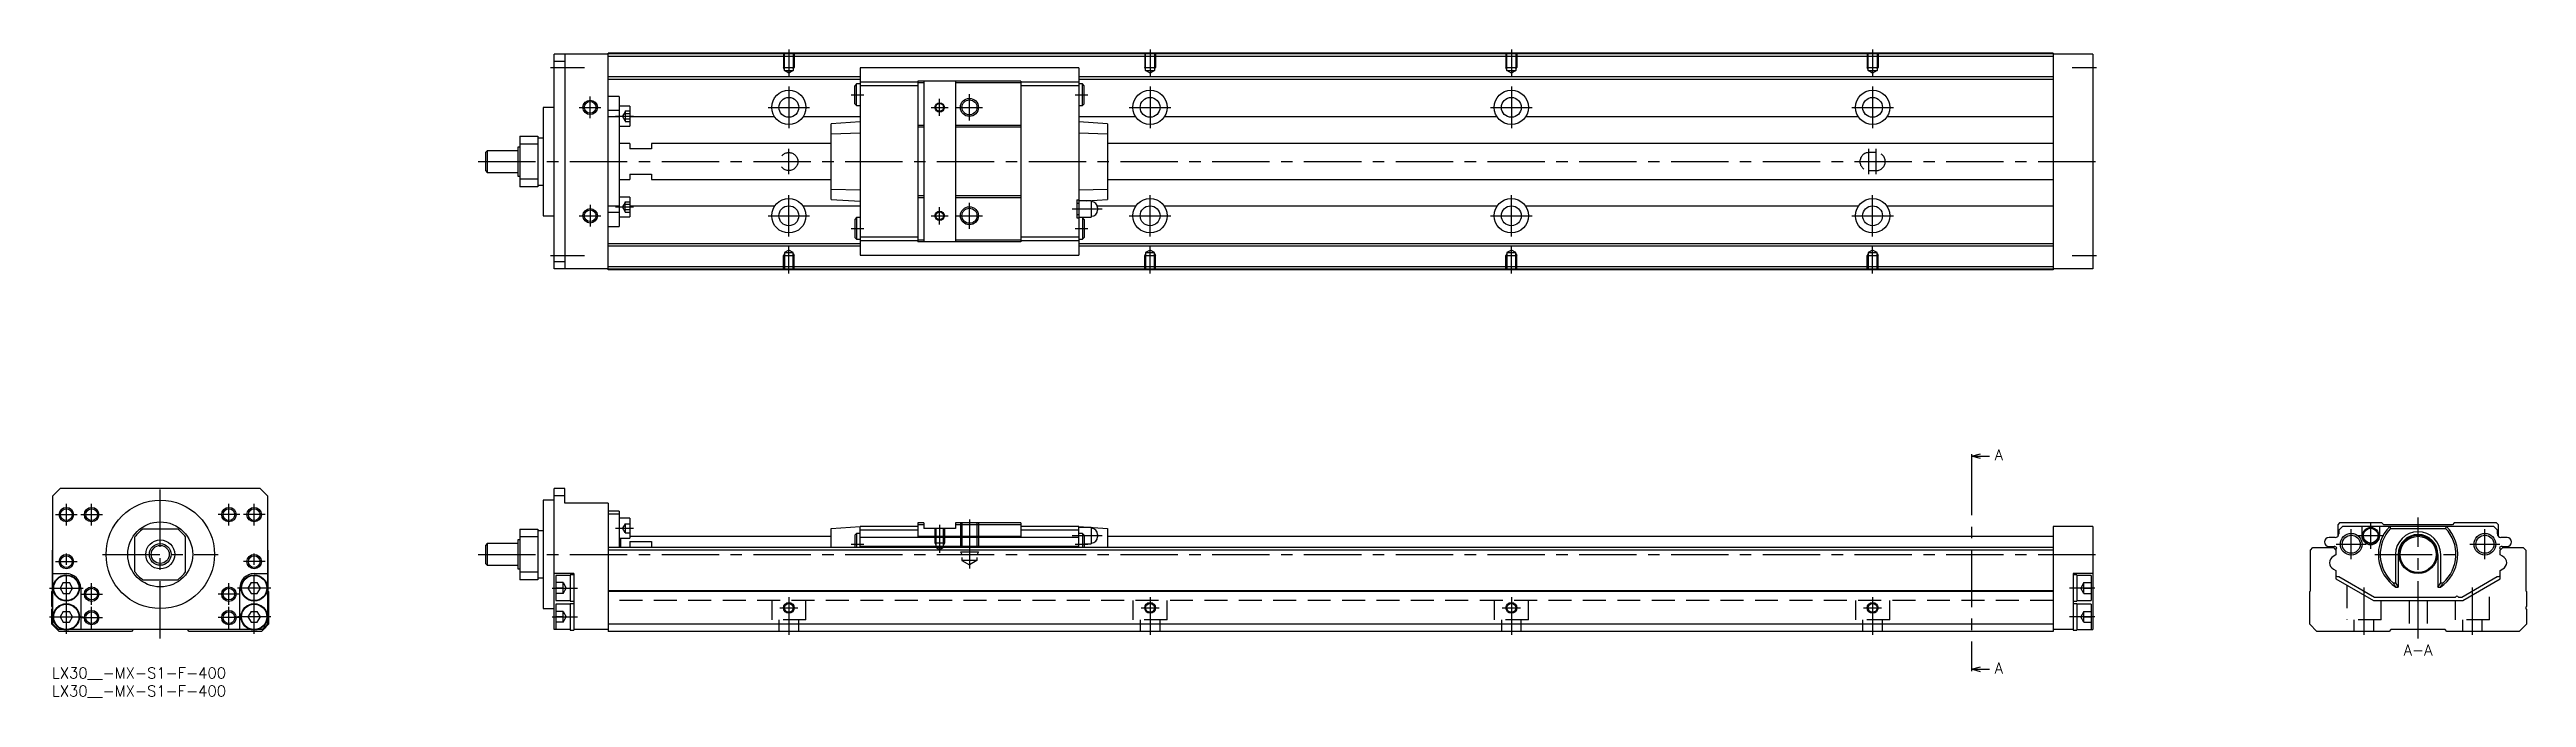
# Model space of a CAD drawing. Extents: x -1 to 685, y -8 to 171.
import ezdxf

# ---------------------------------------------------------------- set-up
doc = ezdxf.new("R2010")
doc.units = 0
doc.header["$LTSCALE"] = 0.5
doc.linetypes.add('CENTER', pattern=[50.8, 31.75, -6.35, 6.35, -6.35])
doc.linetypes.add('DASHED', pattern=[19.05, 12.7, -6.35])
for name, color, linetype in [('MSM_CENTER', 1, 'CENTER'), ('MSM_CONTINUOUS', 7, 'CONTINUOUS'), ('MSM_DASHED', 4, 'DASHED'), ('MSM_NARROW', 5, 'CONTINUOUS'), ('MSM_PART_NUMBER', 7, 'CONTINUOUS')]:
    doc.layers.add(name, color=color, linetype=linetype)
doc.styles.get("Standard").update_dxf_attribs({"font": 'txt.shx', "height": 3, "bigfont": 'bigfont.shx'})

# ---------------------------------------------------------------- blocks, each defined once
blk = doc.blocks.new('*U2')
at = {"layer": 'MSM_PART_NUMBER'}
blk.add_text('LX30__-MX-S1-F-400', height=3, dxfattribs=at).set_placement((0, -3))
blk = doc.blocks.new('*U3')
at = {"layer": 'MSM_PART_NUMBER'}
blk.add_text('LX30__-MX-S1-F-400', height=3, dxfattribs=at).set_placement((0, -8))

msp = doc.modelspace()

# ---------------------------------------------------------------- linework, layer by layer
at = {"layer": 'MSM_CENTER'}
for p, q in [((138, 166), (147.4, 166)), ((204, 171), (204, 163.49)), ((304, 171), (304, 163.49)), ((404, 171), (404, 163.49)), ((504, 171), (504, 163.49)), ((559.25, 166), (566, 166)), ((149, 152), (149, 158)), ((204, 160.75), (204, 149.25)), ((221.25, 158.5), (224.75, 158.5)), ((254, 151.37), (254, 158.62)), ((283.25, 158.5), (286.75, 158.5)), ((304, 160.75), (304, 149.25)), ((404, 160.75), (404, 149.25)), ((504, 160.75), (504, 149.25)), ((146, 155), (152, 155)), ((156, 152.55), (161, 152.55)), ((198.25, 155), (209.75, 155)), ((243.39, 155), (248.11, 155)), ((245.75, 152.63), (245.75, 157.36)), ((250.38, 155), (257.62, 155)), ((298.25, 155), (309.75, 155)), ((398.25, 155), (409.75, 155)), ((498.25, 155), (509.75, 155)), ((118, 140), (567, 140)), ((204, 136.5), (204, 143.5)), ((503, 136.5), (503, 143.5)), ((505, 136.5), (505, 143.5)), ((204, 119.25), (204, 130.75)), ((304, 119.25), (304, 130.75)), ((404, 119.25), (404, 130.75)), ((504, 119.25), (504, 130.75)), ((146, 125), (152, 125)), ((149, 128), (149, 122)), ((156, 127.44), (161, 127.44)), ((198.25, 125), (209.75, 125)), ((243.39, 125), (248.11, 125)), ((245.75, 122.63), (245.75, 127.36)), ((250.38, 125), (257.62, 125)), ((254, 121.37), (254, 128.62)), ((282.46, 126.9), (290.74, 126.9)), ((298.25, 125), (309.75, 125)), ((398.25, 125), (409.75, 125)), ((498.25, 125), (509.75, 125)), ((221.25, 121.5), (224.75, 121.5)), ((283.25, 121.5), (286.75, 121.5)), ((138, 114), (147.4, 114)), ((204, 109), (204, 116.51)), ((304, 109), (304, 116.51)), ((404, 109), (404, 116.51)), ((504, 109), (504, 116.51)), ((559.25, 114), (566, 114)), ((531.37, 58), (531.37, 0)), ((30, 8), (30, 51.5)), ((1, 42.3), (7, 42.3)), ((4, 39.3), (4, 45.3)), ((8, 42.3), (14, 42.3)), ((11, 39.3), (11, 45.3)), ((52, 42.3), (46, 42.3)), ((49, 39.3), (49, 45.3)), ((59, 42.3), (53, 42.3)), ((56, 39.3), (56, 45.3)), ((655, 8), (655, 41.5)), ((156, 38.55), (161, 38.55)), ((245.75, 39.5), (245.75, 31.69)), ((254, 41), (254, 27.41)), ((282.46, 36.5), (290.74, 36.5)), ((636.5, 29.95), (636.5, 38.25)), ((638.28, 36.5), (645.52, 36.5)), ((641.9, 32.88), (641.9, 40.13)), ((673.5, 29.95), (673.5, 38.25)), ((1, 29.3), (7, 29.3)), ((4, 9.35), (4, 32.3)), ((14, 31.3), (46, 31.3)), ((59, 29.3), (53, 29.3)), ((56, 9.35), (56, 32.3)), ((118, 31.3), (567, 31.3)), ((221.25, 34.1), (224.75, 34.1)), ((283.25, 34.1), (286.75, 34.1)), ((632.35, 34.1), (640.65, 34.1)), ((643, 31.3), (667, 31.3)), ((669.35, 34.1), (677.65, 34.1)), ((-0.65, 22), (8.65, 22)), ((11, 17.3), (11, 23.3)), ((49, 17.3), (49, 23.3)), ((60.65, 22), (51.35, 22)), ((138.5, 22), (145.5, 22)), ((565.5, 22), (558.5, 22)), ((640, 22.18), (640, 9)), ((670, 22.18), (670, 9)), ((-0.65, 14), (8.65, 14)), ((8, 20.3), (14, 20.3)), ((8, 13.8), (14, 13.8)), ((11, 10.8), (11, 16.8)), ((52, 20.3), (46, 20.3)), ((52, 13.8), (46, 13.8)), ((49, 10.8), (49, 16.8)), ((60.65, 14), (51.35, 14)), ((138.5, 14), (145.5, 14)), ((201.5, 16.5), (206.5, 16.5)), ((204, 19.5), (204, 9)), ((301.5, 16.5), (306.5, 16.5)), ((304, 19.5), (304, 9)), ((401.5, 16.5), (406.5, 16.5)), ((404, 19.5), (404, 9)), ((501.5, 16.5), (506.5, 16.5)), ((504, 19.5), (504, 9)), ((565.5, 14), (558.5, 14))]:
    msp.add_line(p, q, dxfattribs=at)
at = {"layer": 'MSM_CONTINUOUS'}
for p, q in [((154, 169.7), (139, 169.7)), ((139, 110.3), (139, 169.7)), ((142, 167.7), (139, 167.7)), ((142, 169.7), (142, 110.3)), ((554, 170), (154, 170)), ((154, 110), (154, 170)), ((554, 169.8), (154, 169.8)), ((554, 169.1), (154, 169.1)), ((284.25, 165.9), (223.75, 165.9)), ((223.75, 165.9), (223.75, 114.1)), ((284.25, 165.9), (284.25, 114.1)), ((554, 170), (554, 110)), ((565, 169.7), (554, 169.7)), ((565, 169.7), (565, 110.3)), ((223.75, 163.45), (154, 163.45)), ((223.75, 162.75), (154, 162.75)), ((157, 158), (154, 158)), ((157, 158), (157, 122)), ((222.75, 161.5), (222.25, 161)), ((222.25, 156), (222.25, 161)), ((223.75, 161.5), (222.75, 161.5)), ((222.75, 155.5), (222.75, 161.5)), ((239.75, 161.95), (223.75, 161.95)), ((239.75, 160.95), (223.75, 160.95)), ((268.25, 162.25), (239.75, 162.25)), ((239.75, 162.25), (239.75, 117.75)), ((241.4, 161.75), (239.75, 161.75)), ((241.4, 162.25), (241.4, 117.75)), ((250.1, 162.25), (250.1, 117.75)), ((268.25, 161.75), (250.1, 161.75)), ((268.25, 162.25), (268.25, 117.75)), ((284.25, 161.95), (268.25, 161.95)), ((284.25, 160.95), (268.25, 160.95)), ((554, 163.45), (284.25, 163.45)), ((554, 162.75), (284.25, 162.75)), ((285.25, 161.5), (284.25, 161.5)), ((285.75, 161), (285.25, 161.5)), ((285.25, 155.5), (285.25, 161.5)), ((285.75, 156), (285.75, 161)), ((136, 155), (136, 125)), ((139, 155), (136, 155)), ((157, 154.13), (154, 154.13)), ((157, 152.38), (154, 152.38)), ((160, 155.3), (157, 155.3)), ((160, 155.3), (160, 149.8)), ((200.05, 152.36), (160, 152.36)), ((223.75, 152.36), (207.95, 152.36)), ((223.75, 151), (215.75, 150.47)), ((222.25, 156), (222.75, 155.5)), ((222.75, 155.5), (223.75, 155.5)), ((284.25, 155.5), (285.25, 155.5)), ((300.05, 152.36), (284.25, 152.36)), ((292.25, 150.47), (284.25, 151)), ((285.25, 155.5), (285.75, 156)), ((400.05, 152.36), (307.95, 152.36)), ((500.05, 152.36), (407.95, 152.36)), ((554, 152.36), (507.95, 152.36)), ((129, 144), (129, 136)), ((129.5, 144), (129, 144)), ((129.5, 147), (134.5, 147)), ((129.5, 147), (129.5, 133)), ((134.5, 144.82), (129.5, 144.82)), ((134.5, 147), (134.5, 133)), ((136, 146.5), (134.5, 146.5)), ((157, 149.8), (160, 149.8)), ((160, 145), (157, 145)), ((160, 145), (160, 143.5)), ((166, 145), (166, 143.5)), ((215.75, 145), (166, 145)), ((215.75, 129.53), (215.75, 150.47)), ((223.75, 147.86), (215.75, 147.6)), ((241.4, 150), (239.75, 150)), ((241.4, 149.5), (239.75, 149.5)), ((268.25, 150), (250.1, 150)), ((268.25, 149.5), (250.1, 149.5)), ((292.25, 147.6), (284.25, 147.86)), ((292.25, 150.47), (292.25, 129.53)), ((554, 145), (292.25, 145)), ((120.5, 143), (120, 142.5)), ((120, 142.5), (120, 137.5)), ((120, 137.5), (120.5, 137)), ((120.5, 143), (120.5, 137)), ((129, 143), (120.5, 143)), ((166, 143.5), (160, 143.5)), ((120.5, 137), (129, 137)), ((129, 136), (129.5, 136)), ((129.5, 135.18), (134.5, 135.18)), ((134.5, 133), (129.5, 133)), ((134.5, 133.5), (136, 133.5)), ((157, 135), (160, 135)), ((160, 136.5), (166, 136.5)), ((160, 136.5), (160, 135)), ((166, 136.5), (166, 135)), ((166, 135), (215.75, 135)), ((215.75, 132.4), (223.75, 132.14)), ((241.4, 130.5), (239.75, 130.5)), ((268.25, 130.5), (250.1, 130.5)), ((284.25, 132.14), (292.25, 132.4)), ((292.25, 135), (554, 135)), ((136, 125), (139, 125)), ((157, 127.62), (154, 127.62)), ((157, 125.87), (154, 125.87)), ((160, 130.19), (157, 130.19)), ((157, 124.69), (160, 124.69)), ((160, 130.19), (160, 124.69)), ((200.05, 127.64), (160, 127.64)), ((223.75, 127.64), (207.95, 127.64)), ((215.75, 129.53), (223.75, 129)), ((222.75, 124.5), (222.25, 124)), ((222.25, 124), (222.25, 119)), ((222.75, 124.5), (222.75, 118.5)), ((223.75, 124.5), (222.75, 124.5)), ((241.4, 130), (239.75, 130)), ((268.25, 130), (250.1, 130)), ((283.75, 129.4), (283.75, 124.4)), ((283.75, 129.4), (284.25, 129.4)), ((284.25, 128.4), (283.75, 128.4)), ((283.75, 125.4), (284.25, 125.4)), ((283.75, 124.4), (284.25, 124.4)), ((287.7, 129.15), (284.25, 129.15)), ((284.25, 124.65), (287.7, 124.65)), ((285.25, 124.5), (284.25, 124.5)), ((285.25, 124.5), (285.25, 118.5)), ((285.75, 124), (285.25, 124.5)), ((285.75, 124), (285.75, 119)), ((286.51, 129.15), (292.25, 129.53)), ((287.7, 129.15), (287.7, 124.65)), ((300.05, 127.64), (289.39, 127.64)), ((289.45, 127.2), (289.45, 126.6)), ((400.05, 127.64), (307.95, 127.64)), ((500.05, 127.64), (407.95, 127.64)), ((554, 127.64), (507.95, 127.64)), ((154, 122), (157, 122)), ((223.75, 117.25), (154, 117.25)), ((222.25, 119), (222.75, 118.5)), ((222.75, 118.5), (223.75, 118.5)), ((239.75, 119.05), (223.75, 119.05)), ((239.75, 118.05), (223.75, 118.05)), ((241.4, 118.25), (239.75, 118.25)), ((268.25, 117.75), (239.75, 117.75)), ((268.25, 118.25), (250.1, 118.25)), ((284.25, 119.05), (268.25, 119.05)), ((284.25, 118.05), (268.25, 118.05)), ((284.25, 118.5), (285.25, 118.5)), ((554, 117.25), (284.25, 117.25)), ((285.25, 118.5), (285.75, 119)), ((142, 112.3), (139, 112.3)), ((154, 110.3), (139, 110.3)), ((223.75, 116.55), (154, 116.55)), ((554, 110.9), (154, 110.9)), ((554, 110.2), (154, 110.2)), ((554, 110), (154, 110)), ((223.75, 114.1), (284.25, 114.1)), ((554, 116.55), (284.25, 116.55)), ((565, 110.3), (554, 110.3)), ((531.37, 58.5), (533.87, 59.17)), ((531.37, 59), (531.37, 58)), ((533.87, 57.83), (531.37, 58.5)), ((531.37, 58.5), (536.37, 58.5)), ((2.3, 49.5), (0.3, 47.5)), ((57.7, 49.5), (2.3, 49.5)), ((59.7, 47.5), (57.7, 49.5)), ((139, 10.5), (139, 49.5)), ((142, 49.5), (139, 49.5)), ((142, 45.5), (142, 49.5)), ((0.3, 12), (0.3, 47.5)), ((59.7, 47.5), (59.7, 12)), ((139, 46.3), (136, 46.3)), ((136, 46.3), (136, 16.3)), ((142, 47.5), (139, 47.5)), ((154, 45.5), (142, 45.5)), ((154, 45.5), (154, 10)), ((157, 43.3), (154, 43.3)), ((157, 42.45), (154, 42.45)), ((157, 43.3), (157, 33.2)), ((160, 41.3), (157, 41.3)), ((160, 41.3), (160, 35.8)), ((23, 26.48), (23, 36.12)), ((34.82, 38.3), (25.18, 38.3)), ((37, 26.48), (37, 36.12)), ((120.5, 34.3), (120, 33.8)), ((129, 34.3), (120.5, 34.3)), ((120.5, 34.3), (120.5, 28.3)), ((129.5, 35.3), (129, 35.3)), ((129, 35.3), (129, 27.3)), ((129.5, 38.3), (134.5, 38.3)), ((129.5, 38.3), (129.5, 24.3)), ((134.5, 36.12), (129.5, 36.12)), ((134.5, 38.3), (134.5, 24.3)), ((136, 37.8), (134.5, 37.8)), ((157, 35.8), (160, 35.8)), ((157.5, 33.2), (157.5, 35.8)), ((160, 36.3), (215.75, 36.3)), ((160, 34.87), (166, 34.87)), ((160, 34.87), (160, 33.2)), ((166, 34.87), (166, 33.2)), ((215.75, 38.5), (223.75, 39)), ((215.75, 33.2), (215.75, 38.5)), ((222.75, 37.1), (222.25, 36.6)), ((222.25, 36.6), (222.25, 33.2)), ((223.75, 37.1), (222.75, 37.1)), ((222.75, 37.1), (222.75, 33.2)), ((239.75, 39), (223.75, 39)), ((223.75, 33.2), (223.75, 39)), ((239.75, 38), (223.75, 38)), ((284.25, 36), (223.75, 36)), ((239.75, 40), (239.75, 36.29)), ((241.4, 40), (239.75, 40)), ((241.4, 39.5), (239.75, 39.5)), ((268.25, 36.29), (239.75, 36.29)), ((241.4, 40), (241.4, 38.5)), ((250.1, 38.5), (241.4, 38.5)), ((250.1, 40), (250.1, 38.5)), ((268.25, 40), (250.1, 40)), ((268.25, 39.5), (250.1, 39.5)), ((268.25, 40), (268.25, 36.29)), ((284.25, 39), (268.25, 39)), ((284.25, 38), (268.25, 38)), ((284.25, 39), (292.25, 38.5)), ((284.25, 33.2), (284.25, 39)), ((287.7, 38.75), (284.25, 38.75)), ((285.25, 37.1), (284.25, 37.1)), ((285.75, 36.6), (285.25, 37.1)), ((285.25, 37.1), (285.25, 33.2)), ((285.75, 36.6), (285.75, 33.2)), ((287.7, 38.75), (287.7, 34.25)), ((289.45, 36.8), (289.45, 36.2)), ((292.25, 38.5), (292.25, 33.2)), ((292.25, 36.3), (554, 36.3)), ((554, 39), (554, 10)), ((565, 39), (554, 39)), ((565, 39), (565, 10.5)), ((632.05, 36), (630.35, 36)), ((633.25, 40), (632.75, 39.5)), ((632.75, 39.5), (632.75, 36.29)), ((634.05, 39), (633.05, 38)), ((633.05, 38), (633.05, 37)), ((645, 40), (633.25, 40)), ((675.95, 39), (634.05, 39)), ((639.4, 39), (639.4, 36.5)), ((644.4, 36.5), (644.4, 39)), ((645.5, 39.5), (645, 40)), ((664.5, 39.5), (645.5, 39.5)), ((647.14, 39), (647.4, 38.5)), ((647.4, 38.5), (662.6, 38.5)), ((662.6, 38.5), (662.86, 39)), ((665, 40), (664.5, 39.5)), ((676.75, 40), (665, 40)), ((676.95, 38), (675.95, 39)), ((677.25, 39.5), (676.75, 40)), ((676.95, 37), (676.95, 38)), ((677.25, 36.29), (677.25, 39.5)), ((679.65, 36), (677.95, 36)), ((0.2, 32.5), (0.3, 32.6)), ((0.2, 21.2), (0.2, 32.5)), ((59.7, 32.6), (59.8, 32.5)), ((59.8, 32.5), (59.8, 21.2)), ((120, 33.8), (120, 28.8)), ((120, 28.8), (120.5, 28.3)), ((120.5, 28.3), (129, 28.3)), ((554, 33.2), (154, 33.2)), ((554, 32.5), (154, 32.5)), ((284.25, 33.5), (223.75, 33.5)), ((285.75, 34.25), (287.7, 34.25)), ((625.2, 32.5), (625.9, 33.2)), ((625.2, 21.2), (625.2, 32.5)), ((625.9, 33.2), (631.55, 33.2)), ((630.35, 33.5), (631.75, 33.5)), ((632.25, 31.15), (631.5, 30.72)), ((631.55, 33.2), (632.25, 32.5)), ((631.55, 33.2), (632.25, 32.5)), ((632.2, 32.7), (632.2, 32.55)), ((632.25, 32.5), (632.25, 31.15)), ((648.74, 31.3), (648.74, 23.45)), ((649.5, 31.3), (649.5, 22.2)), ((660.5, 31.3), (660.5, 22.2)), ((661.26, 23.45), (661.26, 31.3)), ((677.75, 32.5), (678.45, 33.2)), ((677.75, 32.5), (678.45, 33.2)), ((677.75, 32.5), (677.8, 32.55)), ((677.75, 31.15), (677.75, 32.5)), ((677.75, 31.15), (677.75, 32.5)), ((678.4, 30.78), (677.75, 31.15)), ((678.4, 30.78), (677.75, 31.15)), ((677.8, 32.55), (677.8, 32.7)), ((678.25, 33.5), (679.65, 33.5)), ((678.45, 33.2), (684.1, 33.2)), ((684.1, 33.2), (684.8, 32.5)), ((684.8, 32.5), (684.8, 21.2)), ((0, 21), (0.2, 21.2)), ((0, 16.9), (0, 21)), ((0.3, 26), (4, 26)), ((3.13, 23.5), (2.27, 22)), ((2.27, 22), (3.13, 20.5)), ((3.13, 23.5), (4.87, 23.5)), ((5.73, 22), (4.87, 23.5)), ((4.87, 20.5), (5.73, 22)), ((8, 22), (8, 10.5)), ((25.18, 24.3), (34.82, 24.3)), ((52, 10.5), (52, 22)), ((55.13, 23.5), (54.27, 22)), ((54.27, 22), (55.13, 20.5)), ((55.13, 23.5), (56.87, 23.5)), ((56, 26), (59.7, 26)), ((57.73, 22), (56.87, 23.5)), ((56.87, 20.5), (57.73, 22)), ((59.8, 21.2), (60, 21)), ((60, 21), (60, 12)), ((129, 27.3), (129.5, 27.3)), ((129.5, 26.48), (134.5, 26.48)), ((134.5, 24.3), (129.5, 24.3)), ((134.5, 24.8), (136, 24.8)), ((144.5, 26), (139, 26)), ((143.5, 25.5), (139.5, 25.5)), ((139.5, 25.5), (139.5, 18.5)), ((144.5, 25.65), (143.5, 25.65)), ((143.5, 25.65), (143.5, 18.35)), ((144.5, 26), (144.5, 10.35)), ((554, 21.2), (154, 21.2)), ((554, 21), (154, 21)), ((565, 26), (559.5, 26)), ((559.5, 26), (559.5, 10.35)), ((560.5, 25.65), (559.5, 25.65)), ((560.5, 25.65), (560.5, 18.35)), ((564.5, 25.5), (560.5, 25.5)), ((564.5, 25.5), (564.5, 18.5)), ((625, 21), (625.2, 21.2)), ((625, 12), (625, 21)), ((631.6, 27.22), (632.25, 26.85)), ((632.25, 26.85), (632.25, 24.5)), ((632.25, 24.5), (642.64, 18.5)), ((632.7, 25.16), (633.1, 25.16)), ((633.1, 25.16), (642.91, 19.5)), ((648.07, 23.45), (648.74, 23.45)), ((648.74, 23.45), (649.5, 22.2)), ((648.82, 22.2), (649.5, 22.2)), ((660.5, 22.2), (661.26, 23.45)), ((660.5, 22.2), (661.18, 22.2)), ((661.26, 23.45), (661.93, 23.45)), ((667.09, 19.5), (676.9, 25.16)), ((667.36, 18.5), (677.75, 24.5)), ((676.9, 25.16), (677.3, 25.16)), ((677.75, 26.85), (678.5, 27.28)), ((677.75, 26.85), (678.5, 27.28)), ((677.75, 25.45), (677.75, 26.85)), ((677.75, 24.5), (677.75, 26.85)), ((684.8, 21.2), (685, 21)), ((685, 21), (685, 16.9)), ((0, 12), (0, 16.1)), ((3.13, 15.5), (2.27, 14)), ((2.27, 14), (3.13, 12.5)), ((3.13, 20.5), (4.87, 20.5)), ((3.13, 15.5), (4.87, 15.5)), ((5.73, 14), (4.87, 15.5)), ((4.87, 12.5), (5.73, 14)), ((55.13, 15.5), (54.27, 14)), ((54.27, 14), (55.13, 12.5)), ((55.13, 20.5), (56.87, 20.5)), ((55.13, 15.5), (56.87, 15.5)), ((57.73, 14), (56.87, 15.5)), ((56.87, 12.5), (57.73, 14)), ((136, 16.3), (139, 16.3)), ((139.5, 18.5), (143.5, 18.5)), ((143.5, 17.5), (139.5, 17.5)), ((139.5, 17.5), (139.5, 10.5)), ((143.5, 18.35), (144.5, 18.35)), ((144.5, 17.65), (143.5, 17.65)), ((143.5, 17.65), (143.5, 10.35)), ((559.5, 18.35), (560.5, 18.35)), ((560.5, 17.65), (559.5, 17.65)), ((560.5, 18.5), (564.5, 18.5)), ((560.5, 17.65), (560.5, 10.35)), ((564.5, 17.5), (560.5, 17.5)), ((564.5, 17.5), (564.5, 10.5)), ((642.64, 18.5), (667.36, 18.5)), ((642.91, 19.5), (665.35, 19.5)), ((666.15, 19.5), (667.09, 19.5)), ((685, 16.1), (685, 12)), ((2, 10), (0, 12)), ((1.8, 10.5), (0.3, 12)), ((2.96, 10.5), (1.8, 10.5)), ((22, 10), (2, 10)), ((3.13, 12.5), (4.87, 12.5)), ((54.96, 10.5), (5.04, 10.5)), ((22.5, 10.5), (22, 10)), ((38, 10), (37.5, 10.5)), ((58, 10), (38, 10)), ((55.13, 12.5), (56.87, 12.5)), ((58.2, 10.5), (57.04, 10.5)), ((60, 12), (58, 10)), ((59.7, 12), (58.2, 10.5)), ((143.5, 10.5), (139, 10.5)), ((143.5, 10.35), (144.5, 10.35)), ((154, 10.5), (144.5, 10.5)), ((554, 12), (154, 12)), ((554, 10), (154, 10)), ((559.5, 10.5), (554, 10.5)), ((559.5, 10.35), (560.5, 10.35)), ((560.5, 10.5), (565, 10.5)), ((627, 10), (625, 12)), ((647, 10), (627, 10)), ((647.5, 10.5), (647, 10)), ((662.5, 10.5), (647.5, 10.5)), ((663, 10), (662.5, 10.5)), ((683, 10), (663, 10)), ((685, 12), (683, 10)), ((531.37, -0.5), (533.87, 0.17)), ((531.37, 0), (531.37, -1)), ((533.87, -1.17), (531.37, -0.5)), ((531.37, -0.5), (536.37, -0.5))]:
    msp.add_line(p, q, dxfattribs=at)
for centre, radius in [((204, 155), 4.75), ((204, 155), 2.75), ((304, 155), 4.75), ((304, 155), 2.75), ((404, 155), 4.75), ((404, 155), 2.75), ((504, 155), 4.75), ((504, 155), 2.75), ((149, 155), 1.62), ((245.75, 155), 1.06), ((254, 155), 2.07), ((149, 125), 1.62), ((204, 125), 4.75), ((204, 125), 2.75), ((245.75, 125), 1.06), ((254, 125), 2.07), ((304, 125), 4.75), ((304, 125), 2.75), ((404, 125), 4.75), ((404, 125), 2.75), ((504, 125), 4.75), ((504, 125), 2.75), ((4, 42.3), 1.62), ((11, 42.3), 1.62), ((30, 31.3), 15), ((49, 42.3), 1.62), ((56, 42.3), 1.62), ((30, 31.3), 9), ((30, 31.3), 4), ((30, 31.3), 3), ((636.5, 34.1), 3), ((636.5, 34.1), 2.5), ((641.9, 36.5), 2.25), ((641.9, 36.5), 2.05), ((655, 31.3), 5.3), ((655, 31.3), 5), ((673.5, 34.1), 3), ((673.5, 34.1), 2.5), ((4, 29.3), 1.62), ((30, 31.3), 2.5), ((56, 29.3), 1.62), ((4, 22), 3.65), ((4, 22), 3.5), ((11, 20.3), 1.62), ((49, 20.3), 1.62), ((56, 22), 3.65), ((56, 22), 3.5), ((4, 14), 3.65), ((4, 14), 3.5), ((11, 13.8), 1.62), ((49, 13.8), 1.62), ((56, 14), 3.65), ((56, 14), 3.5), ((204, 16.5), 1.23), ((304, 16.5), 1.23), ((404, 16.5), 1.23), ((504, 16.5), 1.23)]:
    msp.add_circle(centre, radius, dxfattribs=at)
for centre, radius, start, end in [((287.7, 127.2), 1.75, 0, 90), ((287.7, 126.6), 1.75, 270, 0), ((30, 31.3), 8.5, 124.56032, 145.43968), ((30, 31.3), 8.5, 34.56032, 55.43968), ((287.7, 36.8), 1.75, 0, 90), ((287.7, 36.2), 1.75, 270, 0), ((630.35, 34.75), 1.25, 90, 270), ((632.05, 37), 1, 270, 0), ((641.9, 36.5), 2.5, 180, 0), ((655, 31.3), 11, 135.573, 235.81959), ((655, 31.3), 10.47, 136.57129, 228.55525), ((655, 31.3), 6.26, 0, 180), ((655, 31.3), 5.5, 0, 180), ((655, 31.3), 11, 304.18041, 44.427), ((655, 31.3), 10.47, 311.44475, 43.42871), ((677.95, 37), 1, 180, 270), ((679.65, 34.75), 1.25, 270, 90), ((632.65, 28.85), 2.2, 121.45533, 176.01903), ((632.65, 29.15), 2.2, 183.98097, 241.45517), ((631.75, 32.5), 1, 41.23398, 90), ((632.7, 32.7), 0.5, 113.32535, 180), ((678.25, 32.5), 1, 90, 138.76602), ((677.3, 32.7), 0.5, 0, 66.67465), ((677.35, 28.85), 2.2, 3.98097, 61.45517), ((677.35, 29.15), 2.2, 301.45533, 356.01903), ((4, 22), 4, 0, 90), ((30, 31.3), 8.5, 214.56032, 235.43968), ((30, 31.3), 8.5, 304.56032, 325.43968), ((56, 22), 4, 90, 180), ((632.7, 25.66), 0.5, 205.84193, 270), ((656, 27.35), 8.83, 206.14749, 215.62533), ((654, 27.35), 8.84, 324.37545, 333.85173), ((677.3, 25.66), 0.5, 270, 334.15807), ((-0.3, 16.5), 0.5, 306.8699, 53.1301), ((665.75, 19.2), 0.5, 36.8699, 143.1301), ((685.3, 16.5), 0.5, 126.8699, 233.1301), ((2.3, 12.5), 2, 216.8699, 233.1301), ((57.7, 12.5), 2, 306.8699, 323.1301)]:
    msp.add_arc(centre, radius, start, end, dxfattribs=at)
at = {"layer": 'MSM_DASHED'}
for p, q in [((202.5, 170), (202.5, 166)), ((202.77, 165.53), (202.5, 166)), ((202.5, 166), (205.5, 166)), ((202.77, 165.2), (202.77, 170)), ((202.77, 165.2), (205.23, 165.2)), ((204, 164.49), (202.77, 165.2)), ((205.23, 165.2), (204, 164.49)), ((205.23, 170), (205.23, 165.2)), ((205.23, 165.53), (205.5, 166)), ((205.5, 170), (205.5, 166)), ((302.5, 170), (302.5, 166)), ((302.77, 165.53), (302.5, 166)), ((302.5, 166), (305.5, 166)), ((302.77, 165.2), (302.77, 170)), ((302.77, 165.2), (305.23, 165.2)), ((304, 164.49), (302.77, 165.2)), ((305.23, 165.2), (304, 164.49)), ((305.23, 170), (305.23, 165.2)), ((305.23, 165.53), (305.5, 166)), ((305.5, 170), (305.5, 166)), ((402.5, 170), (402.5, 166)), ((402.77, 165.53), (402.5, 166)), ((402.5, 166), (405.5, 166)), ((402.77, 165.2), (402.77, 170)), ((402.77, 165.2), (405.23, 165.2)), ((404, 164.49), (402.77, 165.2)), ((405.23, 165.2), (404, 164.49)), ((405.23, 170), (405.23, 165.2)), ((405.23, 165.53), (405.5, 166)), ((405.5, 170), (405.5, 166)), ((502.5, 170), (502.5, 166)), ((502.77, 165.53), (502.5, 166)), ((502.5, 166), (505.5, 166)), ((502.77, 165.2), (502.77, 170)), ((502.77, 165.2), (505.23, 165.2)), ((504, 164.49), (502.77, 165.2)), ((505.23, 165.2), (504, 164.49)), ((505.23, 170), (505.23, 165.2)), ((505.23, 165.53), (505.5, 166)), ((505.5, 170), (505.5, 166)), ((158.7, 153.8), (157.98, 152.55)), ((158.7, 151.3), (157.98, 152.55)), ((158.7, 154), (160, 154)), ((158.7, 154), (158.7, 151.11)), ((158.7, 153.28), (160, 153.28)), ((158.7, 151.83), (160, 151.83)), ((158.7, 151.11), (160, 151.11)), ((505, 142.5), (503, 142.5)), ((503, 137.5), (505, 137.5)), ((158.7, 128.69), (157.98, 127.44)), ((158.7, 126.19), (157.98, 127.44)), ((158.7, 128.89), (160, 128.89)), ((158.7, 126), (158.7, 128.89)), ((158.7, 128.17), (160, 128.17)), ((158.7, 126.72), (160, 126.72)), ((158.7, 126), (160, 126)), ((202.77, 114.47), (202.5, 114)), ((202.5, 110), (202.5, 114)), ((202.5, 114), (205.5, 114)), ((204, 115.51), (202.77, 114.8)), ((202.77, 114.8), (202.77, 110)), ((202.77, 114.8), (205.23, 114.8)), ((205.23, 114.8), (204, 115.51)), ((205.23, 110), (205.23, 114.8)), ((205.23, 114.47), (205.5, 114)), ((205.5, 110), (205.5, 114)), ((302.77, 114.47), (302.5, 114)), ((302.5, 110), (302.5, 114)), ((302.5, 114), (305.5, 114)), ((304, 115.51), (302.77, 114.8)), ((302.77, 114.8), (302.77, 110)), ((302.77, 114.8), (305.23, 114.8)), ((305.23, 114.8), (304, 115.51)), ((305.23, 110), (305.23, 114.8)), ((305.23, 114.47), (305.5, 114)), ((305.5, 110), (305.5, 114)), ((402.77, 114.47), (402.5, 114)), ((402.5, 110), (402.5, 114)), ((402.5, 114), (405.5, 114)), ((404, 115.51), (402.77, 114.8)), ((402.77, 114.8), (402.77, 110)), ((402.77, 114.8), (405.23, 114.8)), ((405.23, 114.8), (404, 115.51)), ((405.23, 110), (405.23, 114.8)), ((405.23, 114.47), (405.5, 114)), ((405.5, 110), (405.5, 114)), ((502.77, 114.47), (502.5, 114)), ((502.5, 110), (502.5, 114)), ((502.5, 114), (505.5, 114)), ((504, 115.51), (502.77, 114.8)), ((502.77, 114.8), (502.77, 110)), ((502.77, 114.8), (505.23, 114.8)), ((505.23, 114.8), (504, 115.51)), ((505.23, 110), (505.23, 114.8)), ((505.23, 114.47), (505.5, 114)), ((505.5, 110), (505.5, 114)), ((158.7, 39.8), (157.98, 38.55)), ((158.7, 37.3), (157.98, 38.55)), ((158.7, 39.8), (160, 39.8)), ((158.7, 39.8), (158.7, 37.3)), ((158.7, 38.55), (160, 38.55)), ((158.7, 37.3), (160, 37.3)), ((244.45, 38.5), (244.45, 34.5)), ((244.45, 34.5), (244.69, 34.08)), ((244.45, 34.5), (247.05, 34.5)), ((244.69, 38.5), (244.69, 33.3)), ((246.81, 33.3), (246.81, 38.5)), ((247.05, 34.5), (246.81, 34.08)), ((247.05, 38.5), (247.05, 34.5)), ((251.5, 40), (251.5, 32)), ((251.93, 40), (251.93, 29.6)), ((256.07, 40), (256.07, 29.6)), ((256.5, 40), (256.5, 32)), ((246.81, 33.3), (244.69, 33.3)), ((244.69, 33.3), (245.75, 32.69)), ((245.75, 32.69), (246.81, 33.3)), ((251.5, 32), (256.5, 32)), ((251.5, 32), (251.9, 31.3)), ((256.07, 29.6), (251.93, 29.6)), ((251.93, 29.6), (254, 28.41)), ((256.07, 29.6), (254, 28.41)), ((256.5, 32), (256.1, 31.3)), ((141.5, 23.5), (139.5, 23.5)), ((141.5, 22), (139.5, 22)), ((141.5, 20.5), (141.5, 23.5)), ((141.5, 23.5), (142.37, 22)), ((141.5, 20.5), (142.37, 22)), ((562.5, 23.5), (561.63, 22)), ((562.5, 20.5), (561.63, 22)), ((562.5, 20.5), (562.5, 23.5)), ((562.5, 23.5), (564.5, 23.5)), ((562.5, 22), (564.5, 22)), ((635.25, 22.77), (635.25, 13.2)), ((674.75, 13.2), (674.75, 22.77)), ((141.5, 20.5), (139.5, 20.5)), ((141.5, 15.5), (139.5, 15.5)), ((141.5, 14), (139.5, 14)), ((141.5, 12.5), (141.5, 15.5)), ((141.5, 15.5), (142.37, 14)), ((141.5, 12.5), (142.37, 14)), ((554, 18.5), (154, 18.5)), ((199.25, 18.5), (199.25, 13.2)), ((208.75, 13.2), (208.75, 18.5)), ((299.25, 18.5), (299.25, 13.2)), ((308.75, 13.2), (308.75, 18.5)), ((399.25, 18.5), (399.25, 13.2)), ((408.75, 13.2), (408.75, 18.5)), ((499.25, 18.5), (499.25, 13.2)), ((508.75, 13.2), (508.75, 18.5)), ((562.5, 15.5), (561.63, 14)), ((562.5, 12.5), (561.63, 14)), ((562.5, 20.5), (564.5, 20.5)), ((562.5, 12.5), (562.5, 15.5)), ((562.5, 15.5), (564.5, 15.5)), ((562.5, 14), (564.5, 14)), ((644.75, 13.2), (644.75, 18.5)), ((652.5, 18.5), (652.5, 10.5)), ((657.5, 18.5), (657.5, 10.5)), ((665.25, 18.5), (665.25, 13.2)), ((141.5, 12.5), (139.5, 12.5)), ((208.75, 13.2), (199.25, 13.2)), ((201.25, 13.2), (201.25, 10)), ((206.75, 10), (206.75, 13.2)), ((308.75, 13.2), (299.25, 13.2)), ((301.25, 13.2), (301.25, 10)), ((306.75, 10), (306.75, 13.2)), ((408.75, 13.2), (399.25, 13.2)), ((401.25, 13.2), (401.25, 10)), ((406.75, 10), (406.75, 13.2)), ((508.75, 13.2), (499.25, 13.2)), ((501.25, 13.2), (501.25, 10)), ((506.75, 10), (506.75, 13.2)), ((562.5, 12.5), (564.5, 12.5)), ((644.75, 13.2), (635.25, 13.2)), ((637.25, 13.2), (637.25, 10)), ((642.75, 10), (642.75, 13.2)), ((674.75, 13.2), (665.25, 13.2)), ((667.25, 13.2), (667.25, 10)), ((672.75, 10), (672.75, 13.2))]:
    msp.add_line(p, q, dxfattribs=at)
msp.add_circle((204, 140), 2.5, dxfattribs=at)
for centre, start, end in [((503, 140), 90, 270), ((505, 140), 270, 90)]:
    msp.add_arc(centre, 2.5, start, end, dxfattribs=at)
at = {"layer": 'MSM_NARROW'}
for centre, radius in [((149, 155), 2), ((245.75, 155), 1.3), ((254, 155), 2.5), ((149, 125), 2), ((245.75, 125), 1.3), ((254, 125), 2.5), ((4, 42.3), 2), ((11, 42.3), 2), ((49, 42.3), 2), ((56, 42.3), 2), ((4, 29.3), 2), ((56, 29.3), 2), ((11, 20.3), 2), ((49, 20.3), 2), ((11, 13.8), 2), ((49, 13.8), 2), ((204, 16.5), 1.5), ((304, 16.5), 1.5), ((404, 16.5), 1.5), ((504, 16.5), 1.5)]:
    msp.add_circle(centre, radius, dxfattribs=at)

# ---------------------------------------------------------------- block references
at = {"layer": 'MSM_CONTINUOUS'}
for name in ['*U2', '*U3']:
    msp.add_blockref(name, (0, 0), dxfattribs=at)

# ---------------------------------------------------------------- texts
at = {"layer": 'MSM_PART_NUMBER'}
for s, p in [('A', (537.79, 57.37)), ('A', (537.79, -1.63)), ('A-A', (651.01, 3.36))]:
    msp.add_text(s, height=3, dxfattribs=at).set_placement(p)

doc.saveas('drawing.dxf')
